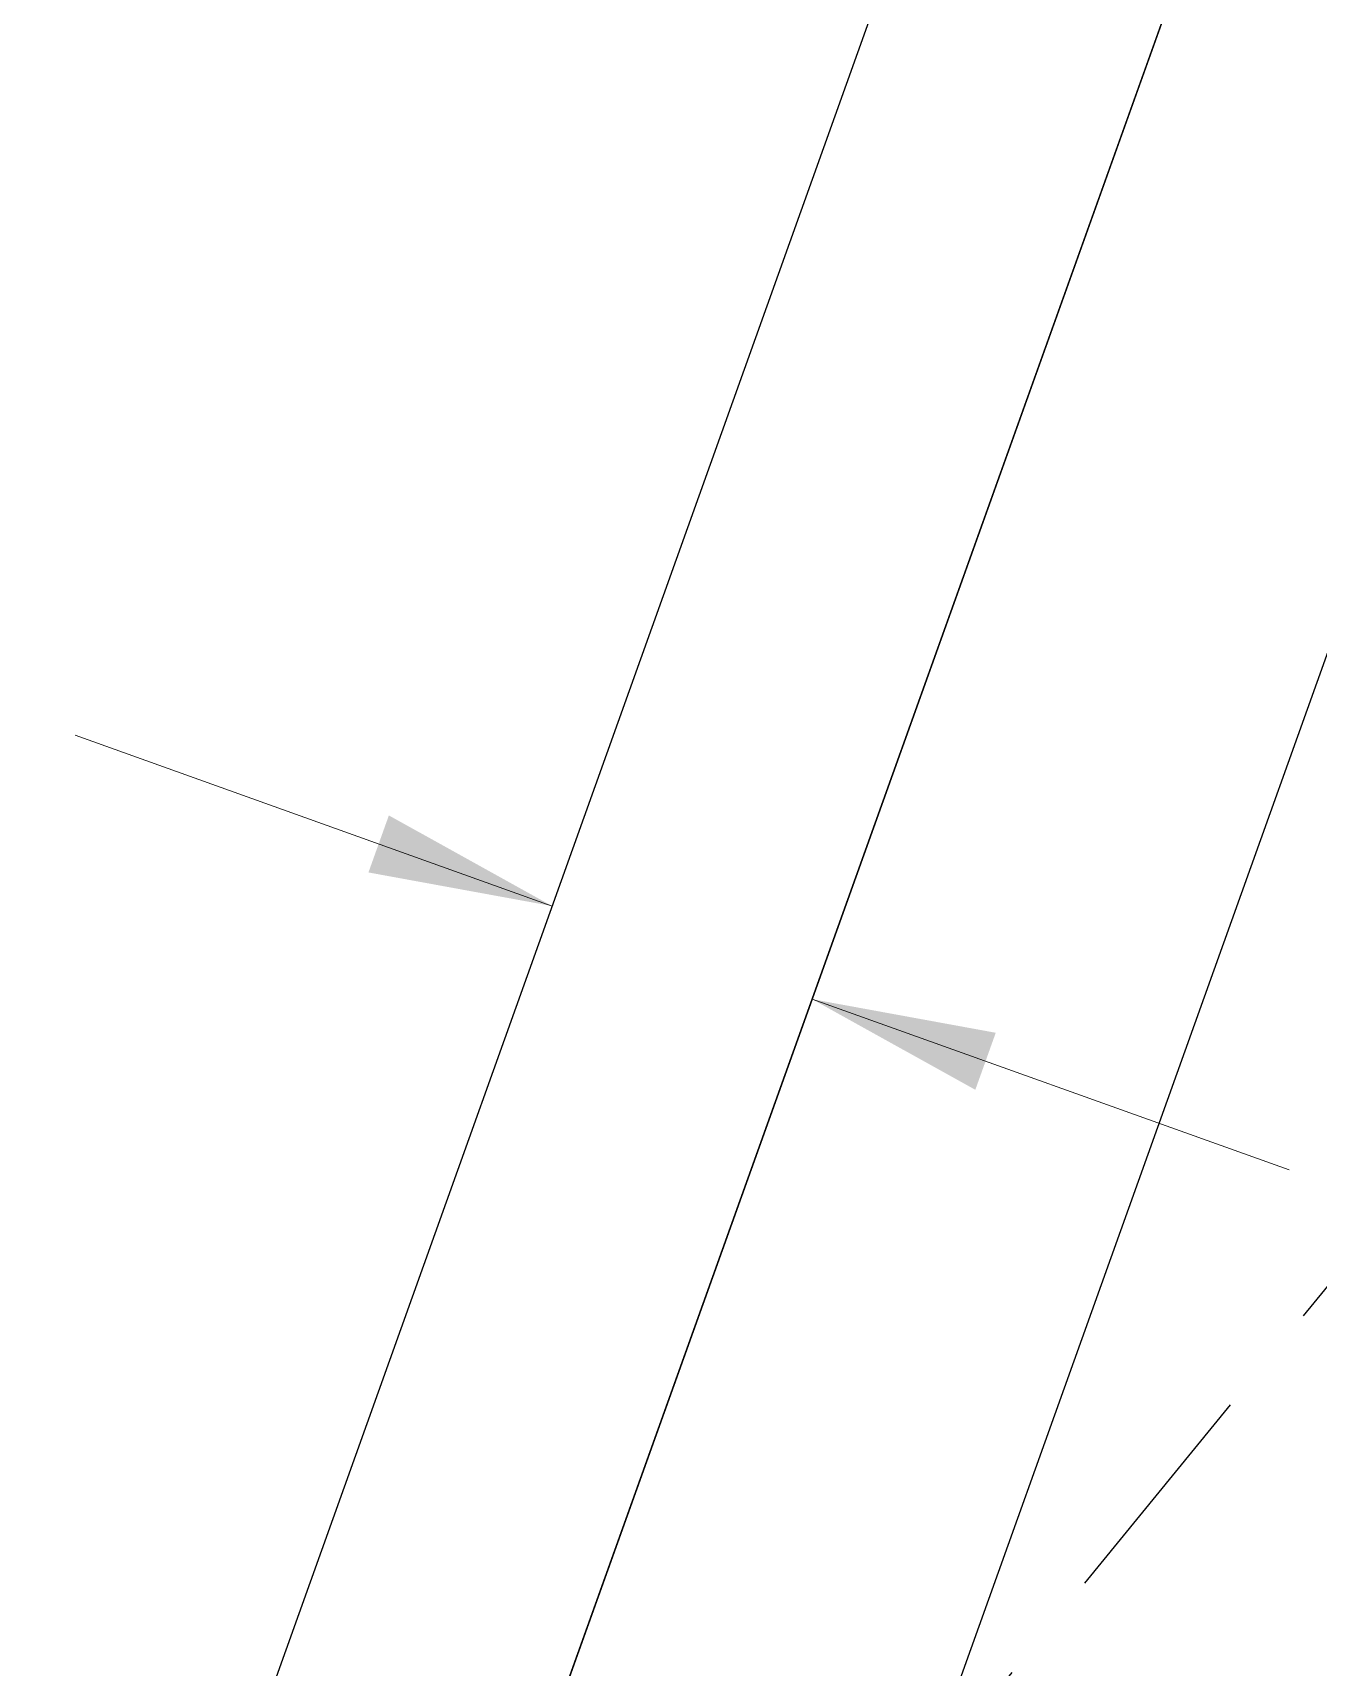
# Model space of a CAD drawing. Extents: x 390844 to 396105, y 6060704 to 6064255.
# Drawn here: x 395305.7 to 395375.5, y 6061080.1 to 6061168.8 of the extents above; entities that cross this region are included whole.
import ezdxf

# ---------------------------------------------------------------- set-up
doc = ezdxf.new("R2010")
doc.units = 0
doc.header["$LTSCALE"] = 5
doc.linetypes.add('foc-ACCESSROAD', pattern=[3.75, 2.5, -1.25])
doc.layers.add('F-RW', color=190, linetype='Continuous')
doc.layers.add('F-WS', color=190, linetype='foc-ACCESSROAD')
doc.layers.add('F-RW-T', color=190, linetype='Continuous', lineweight=9)
doc.styles.add('80CG', font='ARIALN.TTF', dxfattribs={"height": 10})
doc.dimstyles.new('Compass 5 000', dxfattribs={"dimscale": 5, "dimtxt": 9, "dimasz": 2, "dimexe": 0.2, "dimexo": 0.0625, "dimgap": 0.5, "dimtad": 0, "dimtih": 1, "dimtoh": 1, "dimzin": 0, "dimdsep": 46, "dimtxsty": '80CG', "dimcen": 0.1, "dimse1": 1, "dimse2": 1, "dimclrd": 256, "dimclrt": 256, "dimaunit": 1, "dimadec": 4, "dimazin": 0, "dimtfac": 0.06, "dimtofl": 0, "dimtmove": 0, "dimatfit": 1, "dimfxl": 0.2, "dimtolj": 1, "dimtzin": 0, "dimlwd": -1, "dimarcsym": 0})

msp = doc.modelspace()

# ---------------------------------------------------------------- linework, layer by layer
at = {"layer": 'F-RW', "flags": 128}
for points in [[(395194.566, 6060717.129), (395229.799, 6060767.755), (395232.614, 6060771.756), (395240.614, 6060783.229), (395320.653, 6060898.086), (395305.475, 6060997.491), (395379.248, 6061203.528), (395412.685, 6061227.814), (395418.199, 6061231.826), (395425.081, 6061236.826), (395426.012, 6061237.502), (395441.739, 6061248.826), (395450.068, 6061254.824), (395498.377, 6061289.613), (395595.979, 6061360.518), (395608.641, 6061383.261), (395619.175, 6061402.182), (395633.17, 6061427.319), (395592.83, 6061578.734), (395513.699, 6061875.76), (395527.238, 6062385.029), (395529.929, 6062486.265)], [(395528.745, 6061877.53), (395609.044, 6061578.316), (395643.835, 6061448.686), (395649.091, 6061425.815), (395638.623, 6061406.833), (395624.675, 6061381.54), (395614.173, 6061362.495), (395607.445, 6061350.299), (395552.459, 6061310.375), (395528.27, 6061292.803), (395507.19, 6061277.482), (395510.127, 6061273.437), (395465.611, 6061241.276), (395457.294, 6061235.268), (395440.658, 6061223.25), (395433.69, 6061218.215), (395428.194, 6061214.245), (395395.99, 6061190.98), (395354.072, 6061073.908)], [(395176.473, 6060717.469), (395213.906, 6060771.292), (395211.626, 6060783.98), (395192.794, 6060888.847), (395292.284, 6061005.136), (395293.424, 6061008.325), (395366.687, 6061212.934), (395406.688, 6061241.941), (395414.416, 6061247.534), (395505.675, 6061167.943), (395499.271, 6061160.592), (395498.43, 6061159.628), (395495.826, 6061156.638), (395413.519, 6061228.421), (395379.248, 6061203.528), (395305.475, 6060997.491), (395208.808, 6060884.506), (395226.931, 6060783.584), (395229.786, 6060767.779), (395194.544, 6060717.13)]]:
    msp.add_lwpolyline(points, dxfattribs=at)
at = {"layer": 'F-WS', "flags": 128}
msp.add_lwpolyline([(395460.695, 6061011.853), (395438.131, 6060984.261), (395428.708, 6060991.966), (395343.83, 6061061.375), (395447.337, 6061188.031), (395456.012, 6061198.603), (395461.368, 6061205.196), (395466.619, 6061211.623), (395560.987, 6061134.501), (395553.281, 6061125.078), (395547.605, 6061118.123), (395546.954, 6061117.329), (395543.272, 6061112.838), (395540.95, 6061109.996), (395540.617, 6061109.59), (395535.333, 6061103.129), (395534.488, 6061102.095), (395532.107, 6061099.184), (395513.188, 6061076.046), (395510.359, 6061072.587), (395460.695, 6061011.853)], close=True, dxfattribs=at)

# ---------------------------------------------------------------- leaders
at = {"layer": 'F-RW-T'}
for points in [[(395333.91, 6061121.394), (395308.019, 6061130.664)], [(395348.029, 6061116.339), (395373.919, 6061107.068)]]:
    msp.add_leader(points, dimstyle='Compass 5 000', override={"dimtxsty": '80CG'}, dxfattribs=at)

doc.saveas('drawing.dxf')
